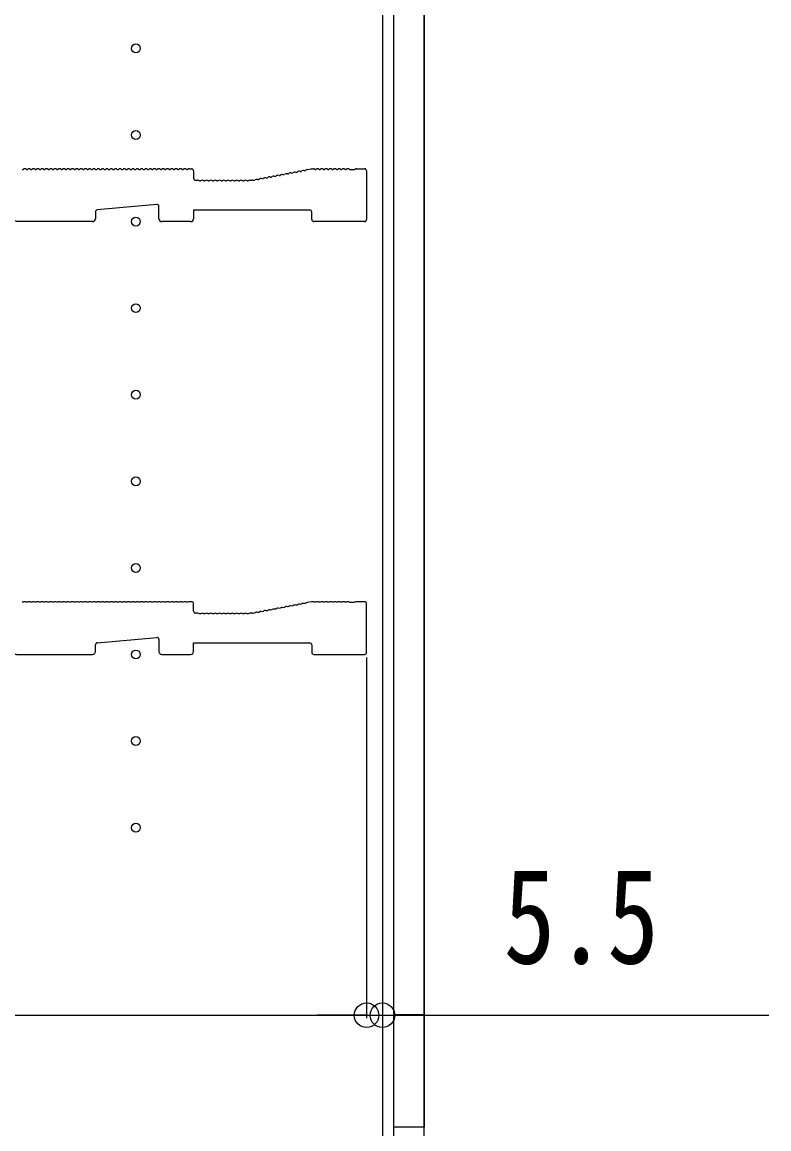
# Model space of a CAD drawing. Units: millimetres, scale not verified. Extents: x -4205 to 4205, y -2970 to 2970.
# Drawn here: x -1639.4 to -1380.5, y -1994.4 to -1610.9 of the extents above; entities that cross this region are included whole.
import ezdxf
from ezdxf.enums import TextEntityAlignment as Align

# ---------------------------------------------------------------- set-up
doc = ezdxf.new("R2010")
doc.units = ezdxf.units.MM
doc.header["$LTSCALE"] = 20
for name, color, linetype in [('0-2_YKK_11', 7, 'Continuous'), ('0-3_YKK_12', 2, 'Continuous'), ('0-5_YKK_D', 6, 'Continuous')]:
    doc.layers.add(name, color=color, linetype=linetype)
doc.styles.add('ＭＳ ゴシック', font='')
doc.styles.get('ＭＳ ゴシック').set_extended_font_data('MS Gothic')

msp = doc.modelspace()

# ---------------------------------------------------------------- linework, layer by layer
at = {"layer": '0-2_YKK_11'}
for p, q in [((-1639.42, -1661.9), (-1639.04, -1661.9)), ((-1637.92, -1661.9), (-1637.54, -1661.9)), ((-1636.42, -1661.9), (-1636.04, -1661.9)), ((-1634.92, -1661.9), (-1634.54, -1661.9)), ((-1633.42, -1661.9), (-1633.04, -1661.9)), ((-1631.92, -1661.9), (-1631.54, -1661.9)), ((-1630.42, -1661.9), (-1630.04, -1661.9)), ((-1628.92, -1661.9), (-1628.54, -1661.9)), ((-1627.42, -1661.9), (-1627.04, -1661.9)), ((-1625.92, -1661.9), (-1625.54, -1661.9)), ((-1624.42, -1661.9), (-1624.04, -1661.9)), ((-1622.92, -1661.9), (-1622.54, -1661.9)), ((-1621.42, -1661.9), (-1621.04, -1661.9)), ((-1619.92, -1661.9), (-1619.54, -1661.9)), ((-1618.42, -1661.9), (-1618.04, -1661.9)), ((-1616.92, -1661.9), (-1616.54, -1661.9)), ((-1615.42, -1661.9), (-1615.04, -1661.9)), ((-1613.92, -1661.9), (-1613.54, -1661.9)), ((-1612.42, -1661.9), (-1612.04, -1661.9)), ((-1610.92, -1661.9), (-1610.54, -1661.9)), ((-1609.42, -1661.9), (-1609.04, -1661.9)), ((-1607.92, -1661.9), (-1607.54, -1661.9)), ((-1606.42, -1661.9), (-1606.04, -1661.9)), ((-1604.92, -1661.9), (-1604.54, -1661.9)), ((-1603.42, -1661.9), (-1603.04, -1661.9)), ((-1601.92, -1661.9), (-1601.54, -1661.9)), ((-1600.42, -1661.9), (-1600.04, -1661.9)), ((-1598.92, -1661.9), (-1598.54, -1661.9)), ((-1597.42, -1661.9), (-1597.04, -1661.9)), ((-1595.92, -1661.9), (-1595.54, -1661.9)), ((-1594.42, -1661.9), (-1594.04, -1661.9)), ((-1592.92, -1661.9), (-1592.54, -1661.9)), ((-1591.42, -1661.9), (-1591.04, -1661.9)), ((-1589.92, -1661.9), (-1589.54, -1661.9)), ((-1588.42, -1661.9), (-1588.04, -1661.9)), ((-1586.92, -1661.9), (-1586.54, -1661.9)), ((-1585.42, -1661.9), (-1585.04, -1661.9)), ((-1583.92, -1661.9), (-1583.54, -1661.9)), ((-1582.42, -1661.9), (-1582.04, -1661.9)), ((-1581.48, -1661.7), (-1580.68, -1661.7)), ((-1579.98, -1662.4), (-1579.98, -1665)), ((-1551.82, -1664.35), (-1551.44, -1664.28)), ((-1550.34, -1664.07), (-1549.97, -1663.99)), ((-1548.87, -1663.79), (-1548.5, -1663.71)), ((-1547.4, -1663.5), (-1547.02, -1663.43)), ((-1545.92, -1663.22), (-1545.55, -1663.15)), ((-1544.45, -1662.94), (-1544.08, -1662.87)), ((-1542.98, -1662.66), (-1542.6, -1662.59)), ((-1541.5, -1662.38), (-1541.13, -1662.31)), ((-1540.62, -1662.01), (-1539.04, -1661.71)), ((-1538.91, -1661.7), (-1538.48, -1661.7)), ((-1537.92, -1661.9), (-1537.54, -1661.9)), ((-1536.42, -1661.9), (-1536.04, -1661.9)), ((-1534.92, -1661.9), (-1534.54, -1661.9)), ((-1533.42, -1661.9), (-1533.04, -1661.9)), ((-1531.92, -1661.9), (-1531.54, -1661.9)), ((-1530.42, -1661.9), (-1530.04, -1661.9)), ((-1528.92, -1661.9), (-1528.54, -1661.9)), ((-1527.42, -1661.9), (-1527.04, -1661.9)), ((-1523.48, -1661.7), (-1520.68, -1661.7)), ((-1519.98, -1662.4), (-1519.98, -1679.3)), ((-1579.28, -1665.7), (-1578.48, -1665.7)), ((-1577.92, -1665.9), (-1577.54, -1665.9)), ((-1576.42, -1665.9), (-1576.04, -1665.9)), ((-1574.92, -1665.9), (-1574.54, -1665.9)), ((-1573.42, -1665.9), (-1573.04, -1665.9)), ((-1571.92, -1665.9), (-1571.54, -1665.9)), ((-1570.42, -1665.9), (-1570.04, -1665.9)), ((-1568.92, -1665.9), (-1568.54, -1665.9)), ((-1567.42, -1665.9), (-1567.04, -1665.9)), ((-1565.92, -1665.9), (-1565.54, -1665.9)), ((-1564.42, -1665.9), (-1564.04, -1665.9)), ((-1562.92, -1665.9), (-1562.54, -1665.9)), ((-1561.42, -1665.9), (-1561.04, -1665.9)), ((-1560.48, -1665.7), (-1560.05, -1665.7)), ((-1559.91, -1665.68), (-1559.77, -1665.66)), ((-1559.19, -1665.75), (-1558.81, -1665.68)), ((-1557.71, -1665.47), (-1557.34, -1665.4)), ((-1556.24, -1665.19), (-1555.86, -1665.12)), ((-1554.76, -1664.91), (-1554.39, -1664.84)), ((-1553.29, -1664.63), (-1552.92, -1664.56)), ((-1592.74, -1674.07), (-1613.34, -1675.94)), ((-1591.98, -1679), (-1591.98, -1674.76)), ((-1613.98, -1676.64), (-1613.98, -1679)), ((-1538.98, -1679.3), (-1538.98, -1676.7)), ((-1580.98, -1680), (-1590.98, -1680)), ((-1520.68, -1680), (-1538.28, -1680)), ((-1639.04, -1811.9), (-1639.42, -1811.9)), ((-1637.54, -1811.9), (-1637.92, -1811.9)), ((-1636.04, -1811.9), (-1636.42, -1811.9)), ((-1634.54, -1811.9), (-1634.92, -1811.9)), ((-1633.04, -1811.9), (-1633.42, -1811.9)), ((-1631.54, -1811.9), (-1631.92, -1811.9)), ((-1630.04, -1811.9), (-1630.42, -1811.9)), ((-1628.54, -1811.9), (-1628.92, -1811.9)), ((-1627.04, -1811.9), (-1627.42, -1811.9)), ((-1625.54, -1811.9), (-1625.92, -1811.9)), ((-1624.04, -1811.9), (-1624.42, -1811.9)), ((-1622.54, -1811.9), (-1622.92, -1811.9)), ((-1621.04, -1811.9), (-1621.42, -1811.9)), ((-1619.54, -1811.9), (-1619.92, -1811.9)), ((-1618.04, -1811.9), (-1618.42, -1811.9)), ((-1616.54, -1811.9), (-1616.92, -1811.9)), ((-1615.04, -1811.9), (-1615.42, -1811.9)), ((-1613.54, -1811.9), (-1613.92, -1811.9)), ((-1612.04, -1811.9), (-1612.42, -1811.9)), ((-1610.54, -1811.9), (-1610.92, -1811.9)), ((-1609.04, -1811.9), (-1609.42, -1811.9)), ((-1607.54, -1811.9), (-1607.92, -1811.9)), ((-1606.04, -1811.9), (-1606.42, -1811.9)), ((-1604.54, -1811.9), (-1604.92, -1811.9)), ((-1603.04, -1811.9), (-1603.42, -1811.9)), ((-1601.54, -1811.9), (-1601.92, -1811.9)), ((-1600.04, -1811.9), (-1600.42, -1811.9)), ((-1598.54, -1811.9), (-1598.92, -1811.9)), ((-1597.04, -1811.9), (-1597.42, -1811.9)), ((-1595.54, -1811.9), (-1595.92, -1811.9)), ((-1594.04, -1811.9), (-1594.42, -1811.9)), ((-1592.54, -1811.9), (-1592.92, -1811.9)), ((-1591.04, -1811.9), (-1591.42, -1811.9)), ((-1589.54, -1811.9), (-1589.92, -1811.9)), ((-1588.04, -1811.9), (-1588.42, -1811.9)), ((-1586.54, -1811.9), (-1586.92, -1811.9)), ((-1585.04, -1811.9), (-1585.42, -1811.9)), ((-1583.54, -1811.9), (-1583.92, -1811.9)), ((-1582.04, -1811.9), (-1582.42, -1811.9)), ((-1580.68, -1811.7), (-1581.48, -1811.7)), ((-1579.98, -1815), (-1579.98, -1812.4)), ((-1548.5, -1813.71), (-1548.87, -1813.79)), ((-1547.02, -1813.43), (-1547.4, -1813.5)), ((-1545.55, -1813.15), (-1545.92, -1813.22)), ((-1544.08, -1812.87), (-1544.45, -1812.94)), ((-1542.6, -1812.59), (-1542.98, -1812.66)), ((-1541.13, -1812.31), (-1541.5, -1812.38)), ((-1539.04, -1811.71), (-1540.62, -1812.01)), ((-1538.48, -1811.7), (-1538.91, -1811.7)), ((-1537.54, -1811.9), (-1537.92, -1811.9)), ((-1536.04, -1811.9), (-1536.42, -1811.9)), ((-1534.54, -1811.9), (-1534.92, -1811.9)), ((-1533.04, -1811.9), (-1533.42, -1811.9)), ((-1531.54, -1811.9), (-1531.92, -1811.9)), ((-1530.04, -1811.9), (-1530.42, -1811.9)), ((-1528.54, -1811.9), (-1528.92, -1811.9)), ((-1527.04, -1811.9), (-1527.42, -1811.9)), ((-1520.68, -1811.7), (-1523.48, -1811.7)), ((-1519.98, -1829.3), (-1519.98, -1812.4)), ((-1578.48, -1815.7), (-1579.28, -1815.7)), ((-1577.54, -1815.9), (-1577.92, -1815.9)), ((-1576.04, -1815.9), (-1576.42, -1815.9)), ((-1574.54, -1815.9), (-1574.92, -1815.9)), ((-1573.04, -1815.9), (-1573.42, -1815.9)), ((-1571.54, -1815.9), (-1571.92, -1815.9)), ((-1570.04, -1815.9), (-1570.42, -1815.9)), ((-1568.54, -1815.9), (-1568.92, -1815.9)), ((-1567.04, -1815.9), (-1567.42, -1815.9)), ((-1565.54, -1815.9), (-1565.92, -1815.9)), ((-1564.04, -1815.9), (-1564.42, -1815.9)), ((-1562.54, -1815.9), (-1562.92, -1815.9)), ((-1561.04, -1815.9), (-1561.42, -1815.9)), ((-1560.05, -1815.7), (-1560.48, -1815.7)), ((-1559.77, -1815.66), (-1559.91, -1815.68)), ((-1558.81, -1815.68), (-1559.19, -1815.75)), ((-1557.34, -1815.4), (-1557.71, -1815.47)), ((-1555.86, -1815.12), (-1556.24, -1815.19)), ((-1554.39, -1814.84), (-1554.76, -1814.91)), ((-1552.92, -1814.56), (-1553.29, -1814.63)), ((-1551.44, -1814.28), (-1551.82, -1814.35)), ((-1549.97, -1813.99), (-1550.34, -1814.07)), ((-1613.34, -1825.94), (-1592.74, -1824.07)), ((-1591.98, -1824.76), (-1591.98, -1829)), ((-1613.98, -1829), (-1613.98, -1826.64)), ((-1538.98, -1826.7), (-1538.98, -1829.3)), ((-1590.98, -1830), (-1580.98, -1830)), ((-1538.28, -1830), (-1520.68, -1830))]:
    msp.add_line(p, q, dxfattribs=at)
for points in [[(-1525.92, -1661.9), (-1525.73, -1661.97), (-1524.23, -1661.97), (-1524.04, -1661.9)], [(-1539.68, -1676), (-1579.98, -1676), (-1579.98, -1679)], [(-1614.98, -1680), (-1641.4, -1680), (-1641.65, -1679.87), (-1642.31, -1679.87), (-1642.55, -1680), (-1669.4, -1680), (-1669.65, -1679.87), (-1670.31, -1679.87), (-1670.55, -1680), (-1697.4, -1680), (-1697.65, -1679.87), (-1698.31, -1679.87), (-1698.55, -1680), (-1738.78, -1680)], [(-1524.04, -1811.9), (-1524.23, -1811.97), (-1525.73, -1811.97), (-1525.92, -1811.9)], [(-1579.98, -1829), (-1579.98, -1826), (-1539.68, -1826)], [(-1738.78, -1830), (-1698.55, -1830), (-1698.31, -1829.87), (-1697.65, -1829.87), (-1697.4, -1830), (-1670.55, -1830), (-1670.31, -1829.87), (-1669.65, -1829.87), (-1669.4, -1830), (-1642.55, -1830), (-1642.31, -1829.87), (-1641.65, -1829.87), (-1641.4, -1830), (-1614.98, -1830)]]:
    msp.add_lwpolyline(points, dxfattribs=at)
for centre, radius, start, end in [((-1638.48, -1662.58), 0.88, 50.536, 129.464), ((-1636.98, -1662.58), 0.88, 50.536, 129.464), ((-1635.48, -1662.58), 0.88, 50.536, 129.464), ((-1633.98, -1662.58), 0.88, 50.536, 129.464), ((-1632.48, -1662.58), 0.88, 50.536, 129.464), ((-1630.98, -1662.58), 0.88, 50.536, 129.464), ((-1629.48, -1662.58), 0.88, 50.536, 129.464), ((-1627.98, -1662.58), 0.88, 50.536, 129.464), ((-1626.48, -1662.58), 0.88, 50.536, 129.464), ((-1624.98, -1662.58), 0.88, 50.536, 129.464), ((-1623.48, -1662.58), 0.88, 50.536, 129.464), ((-1621.98, -1662.58), 0.88, 50.536, 129.464), ((-1620.48, -1662.58), 0.88, 50.536, 129.464), ((-1618.98, -1662.58), 0.88, 50.536, 129.464), ((-1617.48, -1662.58), 0.88, 50.536, 129.464), ((-1615.98, -1662.58), 0.88, 50.536, 129.464), ((-1614.48, -1662.58), 0.88, 50.536, 129.464), ((-1612.98, -1662.58), 0.88, 50.536, 129.464), ((-1611.48, -1662.58), 0.88, 50.536, 129.464), ((-1609.98, -1662.58), 0.88, 50.536, 129.464), ((-1608.48, -1662.58), 0.88, 50.536, 129.464), ((-1606.98, -1662.58), 0.88, 50.536, 129.464), ((-1605.48, -1662.58), 0.88, 50.536, 129.464), ((-1603.98, -1662.58), 0.88, 50.536, 129.464), ((-1602.48, -1662.58), 0.88, 50.536, 129.464), ((-1600.98, -1662.58), 0.88, 50.536, 129.464), ((-1599.48, -1662.58), 0.88, 50.536, 129.464), ((-1597.98, -1662.58), 0.88, 50.536, 129.464), ((-1596.48, -1662.58), 0.88, 50.536, 129.464), ((-1594.98, -1662.58), 0.88, 50.536, 129.464), ((-1593.48, -1662.58), 0.88, 50.536, 129.464), ((-1591.98, -1662.58), 0.88, 50.536, 129.464), ((-1590.48, -1662.58), 0.88, 50.536, 129.464), ((-1588.98, -1662.58), 0.88, 50.536, 129.464), ((-1587.48, -1662.58), 0.88, 50.536, 129.464), ((-1585.98, -1662.58), 0.88, 50.536, 129.464), ((-1584.48, -1662.58), 0.88, 50.536, 129.464), ((-1582.98, -1662.58), 0.88, 50.536, 129.464), ((-1581.48, -1662.58), 0.88, 90, 129.464), ((-1580.68, -1662.4), 0.7, 0, 90), ((-1552.24, -1665.12), 0.88, 61.3203, 140.2483), ((-1550.77, -1664.84), 0.88, 61.3203, 140.2483), ((-1549.29, -1664.56), 0.88, 61.3203, 140.2483), ((-1547.82, -1664.28), 0.88, 61.3203, 140.2483), ((-1546.35, -1664), 0.88, 61.3203, 140.2483), ((-1544.87, -1663.72), 0.88, 61.3203, 140.2483), ((-1543.4, -1663.44), 0.88, 61.3203, 140.2483), ((-1541.93, -1663.15), 0.88, 61.3203, 140.2483), ((-1540.45, -1662.87), 0.88, 100.7843, 140.2483), ((-1538.91, -1662.4), 0.7, 90, 100.7843), ((-1538.48, -1662.58), 0.88, 50.536, 90), ((-1536.98, -1662.58), 0.88, 50.536, 129.464), ((-1535.48, -1662.58), 0.88, 50.536, 129.464), ((-1533.98, -1662.58), 0.88, 50.536, 129.464), ((-1532.48, -1662.58), 0.88, 50.536, 129.464), ((-1530.98, -1662.58), 0.88, 50.536, 129.464), ((-1529.48, -1662.58), 0.88, 50.536, 129.464), ((-1527.98, -1662.58), 0.88, 50.536, 129.464), ((-1526.48, -1662.58), 0.88, 50.4605, 129.464), ((-1523.48, -1662.58), 0.88, 90, 129.5394), ((-1520.68, -1662.4), 0.7, 0, 90), ((-1579.28, -1665), 0.7, 180, 270), ((-1578.48, -1666.58), 0.88, 50.536, 90), ((-1576.98, -1666.58), 0.88, 50.536, 129.464), ((-1575.48, -1666.58), 0.88, 50.536, 129.464), ((-1573.98, -1666.58), 0.88, 50.536, 129.464), ((-1572.48, -1666.58), 0.88, 50.536, 129.464), ((-1570.98, -1666.58), 0.88, 50.536, 129.464), ((-1569.48, -1666.58), 0.88, 50.536, 129.464), ((-1567.98, -1666.58), 0.88, 50.536, 129.464), ((-1566.48, -1666.58), 0.88, 50.536, 129.464), ((-1564.98, -1666.58), 0.88, 50.536, 129.464), ((-1563.48, -1666.58), 0.88, 50.536, 129.464), ((-1561.98, -1666.58), 0.88, 50.536, 129.464), ((-1560.48, -1666.58), 0.88, 90, 129.464), ((-1560.05, -1665), 0.7, 270, 280.7843), ((-1559.61, -1666.52), 0.88, 61.3203, 100.7843), ((-1558.13, -1666.24), 0.88, 61.3203, 140.2483), ((-1556.66, -1665.96), 0.88, 61.3203, 140.2483), ((-1555.19, -1665.68), 0.88, 61.3203, 140.2483), ((-1553.71, -1665.4), 0.88, 61.3203, 140.2483), ((-1592.68, -1674.76), 0.7, 0, 95.1944), ((-1614.98, -1679), 1, 270, 0), ((-1613.28, -1676.64), 0.7, 95.1944, 180), ((-1590.98, -1679), 1, 180, 270), ((-1580.98, -1679), 1, 270, 0), ((-1539.68, -1676.7), 0.7, 0, 90), ((-1538.28, -1679.3), 0.7, 180, 270), ((-1520.68, -1679.3), 0.7, 270, 0), ((-1638.48, -1812.58), 0.88, 50.536, 129.464), ((-1636.98, -1812.58), 0.88, 50.536, 129.464), ((-1635.48, -1812.58), 0.88, 50.536, 129.464), ((-1633.98, -1812.58), 0.88, 50.536, 129.464), ((-1632.48, -1812.58), 0.88, 50.536, 129.464), ((-1630.98, -1812.58), 0.88, 50.536, 129.464), ((-1629.48, -1812.58), 0.88, 50.536, 129.464), ((-1627.98, -1812.58), 0.88, 50.536, 129.464), ((-1626.48, -1812.58), 0.88, 50.536, 129.464), ((-1624.98, -1812.58), 0.88, 50.536, 129.464), ((-1623.48, -1812.58), 0.88, 50.536, 129.464), ((-1621.98, -1812.58), 0.88, 50.536, 129.464), ((-1620.48, -1812.58), 0.88, 50.536, 129.464), ((-1618.98, -1812.58), 0.88, 50.536, 129.464), ((-1617.48, -1812.58), 0.88, 50.536, 129.464), ((-1615.98, -1812.58), 0.88, 50.536, 129.464), ((-1614.48, -1812.58), 0.88, 50.536, 129.464), ((-1612.98, -1812.58), 0.88, 50.536, 129.464), ((-1611.48, -1812.58), 0.88, 50.536, 129.464), ((-1609.98, -1812.58), 0.88, 50.536, 129.464), ((-1608.48, -1812.58), 0.88, 50.536, 129.464), ((-1606.98, -1812.58), 0.88, 50.536, 129.464), ((-1605.48, -1812.58), 0.88, 50.536, 129.464), ((-1603.98, -1812.58), 0.88, 50.536, 129.464), ((-1602.48, -1812.58), 0.88, 50.536, 129.464), ((-1600.98, -1812.58), 0.88, 50.536, 129.464), ((-1599.48, -1812.58), 0.88, 50.536, 129.464), ((-1597.98, -1812.58), 0.88, 50.536, 129.464), ((-1596.48, -1812.58), 0.88, 50.536, 129.464), ((-1594.98, -1812.58), 0.88, 50.536, 129.464), ((-1593.48, -1812.58), 0.88, 50.536, 129.464), ((-1591.98, -1812.58), 0.88, 50.536, 129.464), ((-1590.48, -1812.58), 0.88, 50.536, 129.464), ((-1588.98, -1812.58), 0.88, 50.536, 129.464), ((-1587.48, -1812.58), 0.88, 50.536, 129.464), ((-1585.98, -1812.58), 0.88, 50.536, 129.464), ((-1584.48, -1812.58), 0.88, 50.536, 129.464), ((-1582.98, -1812.58), 0.88, 50.536, 129.464), ((-1581.48, -1812.58), 0.88, 90, 129.464), ((-1580.68, -1812.4), 0.7, 0, 90), ((-1549.29, -1814.56), 0.88, 61.3203, 140.2483), ((-1547.82, -1814.28), 0.88, 61.3203, 140.2483), ((-1546.35, -1814), 0.88, 61.3203, 140.2483), ((-1544.87, -1813.72), 0.88, 61.3203, 140.2483), ((-1543.4, -1813.44), 0.88, 61.3203, 140.2483), ((-1541.93, -1813.15), 0.88, 61.3203, 140.2483), ((-1540.45, -1812.87), 0.88, 100.7843, 140.2483), ((-1538.91, -1812.4), 0.7, 90, 100.7843), ((-1538.48, -1812.58), 0.88, 50.536, 90), ((-1536.98, -1812.58), 0.88, 50.536, 129.464), ((-1535.48, -1812.58), 0.88, 50.536, 129.464), ((-1533.98, -1812.58), 0.88, 50.536, 129.464), ((-1532.48, -1812.58), 0.88, 50.536, 129.464), ((-1530.98, -1812.58), 0.88, 50.536, 129.464), ((-1529.48, -1812.58), 0.88, 50.536, 129.464), ((-1527.98, -1812.58), 0.88, 50.536, 129.464), ((-1526.48, -1812.58), 0.88, 50.4605, 129.464), ((-1523.48, -1812.58), 0.88, 90, 129.5394), ((-1520.68, -1812.4), 0.7, 0, 90), ((-1579.28, -1815), 0.7, 180, 270), ((-1578.48, -1816.58), 0.88, 50.536, 90), ((-1576.98, -1816.58), 0.88, 50.536, 129.464), ((-1575.48, -1816.58), 0.88, 50.536, 129.464), ((-1573.98, -1816.58), 0.88, 50.536, 129.464), ((-1572.48, -1816.58), 0.88, 50.536, 129.464), ((-1570.98, -1816.58), 0.88, 50.536, 129.464), ((-1569.48, -1816.58), 0.88, 50.536, 129.464), ((-1567.98, -1816.58), 0.88, 50.536, 129.464), ((-1566.48, -1816.58), 0.88, 50.536, 129.464), ((-1564.98, -1816.58), 0.88, 50.536, 129.464), ((-1563.48, -1816.58), 0.88, 50.536, 129.464), ((-1561.98, -1816.58), 0.88, 50.536, 129.464), ((-1560.48, -1816.58), 0.88, 90, 129.464), ((-1560.05, -1815), 0.7, 270, 280.7843), ((-1559.61, -1816.52), 0.88, 61.3203, 100.7843), ((-1558.13, -1816.24), 0.88, 61.3203, 140.2483), ((-1556.66, -1815.96), 0.88, 61.3203, 140.2483), ((-1555.19, -1815.68), 0.88, 61.3203, 140.2483), ((-1553.71, -1815.4), 0.88, 61.3203, 140.2483), ((-1552.24, -1815.12), 0.88, 61.3203, 140.2483), ((-1550.77, -1814.84), 0.88, 61.3203, 140.2483), ((-1592.68, -1824.76), 0.7, 0, 95.1944), ((-1614.98, -1829), 1, 270, 0), ((-1613.28, -1826.64), 0.7, 95.1944, 180), ((-1590.98, -1829), 1, 180, 270), ((-1580.98, -1829), 1, 270, 0), ((-1539.68, -1826.7), 0.7, 0, 90), ((-1538.28, -1829.3), 0.7, 180, 270), ((-1520.68, -1829.3), 0.7, 270, 0)]:
    msp.add_arc(centre, radius, start, end, dxfattribs=at)
at = {"layer": '0-3_YKK_12'}
msp.add_line((-1499.98, -1285.25), (-1499.98, -1954.75), dxfattribs=at)
for points in [[(-1879.98, -2010), (-1499.98, -2010), (-1499.98, -1230), (-1879.98, -1230)], [(-1514.48, -1998.75), (-1510.48, -1998.75), (-1510.48, -1241.25), (-1514.48, -1241.25)], [(-1510.48, -1954.75), (-1499.98, -1954.75), (-1499.98, -1993.75), (-1510.48, -1993.75)]]:
    msp.add_lwpolyline(points, close=True, dxfattribs=at)
for centre in [(-1599.98, -1620), (-1599.98, -1650), (-1599.98, -1680), (-1599.98, -1710), (-1599.98, -1740), (-1599.98, -1770), (-1599.98, -1800), (-1599.98, -1830), (-1599.98, -1860), (-1599.98, -1890)]:
    msp.add_circle(centre, 1.55, dxfattribs=at)
at = {"layer": '0-5_YKK_D'}
for p, q in [((-1519.98, -1831), (-1519.98, -1956)), ((-1519.98, -1831), (-1519.98, -1956)), ((-1799.98, -1955), (-1519.98, -1955)), ((-1519.98, -1955), (-1536.98, -1955)), ((-1519.98, -1955), (-1514.48, -1955)), ((-1514.48, -1955), (-1380.48, -1955))]:
    msp.add_line(p, q, dxfattribs=at)
for centre in [(-1519.98, -1955), (-1519.98, -1955), (-1514.48, -1955)]:
    msp.add_circle(centre, 4.25, dxfattribs=at)

# ---------------------------------------------------------------- texts
at = {"layer": '0-5_YKK_D', "style": 'ＭＳ ゴシック', "width": 0.8}
msp.add_text('5.5', height=32.99, dxfattribs=at).set_placement((-1472.48, -1947), align=Align.BOTTOM_LEFT)

doc.saveas('drawing.dxf')
